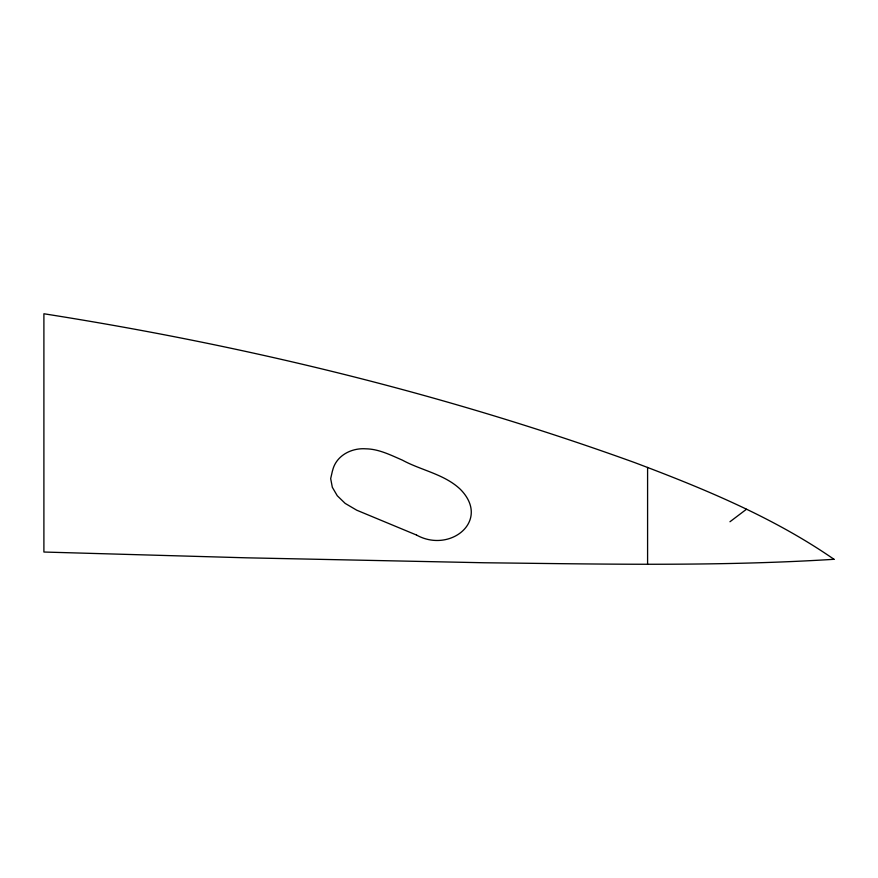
<?xml version="1.0" encoding="UTF-8"?>
<svg xmlns="http://www.w3.org/2000/svg" width="878" height="878" viewBox="0 0 878 878"><rect width="100%" height="100%" fill="white"/><g stroke="black" fill="none" stroke-linecap="round" stroke-linejoin="round"><path stroke-width="1.32" d="M332.499 470.641L330.677 478.62L332.323 487.279L337.262 495.73L345.175 503.401L356.72 510.195L416.501 535.031M332.641 470.345C336.208 455.517 351.584 447.736 365.863 448.823C378.824 448.998 390.765 455.133 402.365 460.127C421.078 470.356 444.389 474.131 460.324 489.287C491.263 520.544 450.238 553.744 416.589 535.075M746.465 509.251L729.958 521.751M647.591 467.425L647.591 564.214M834.001 559.297C717.644 566.617 600.903 564.027 484.426 562.765L246.455 557.815L43.9 552.032L43.9 313.764C244.753 345.35 443.357 393.41 634.662 462.585C703.662 488.552 773.364 517.274 834.001 559.297"/></g></svg>
